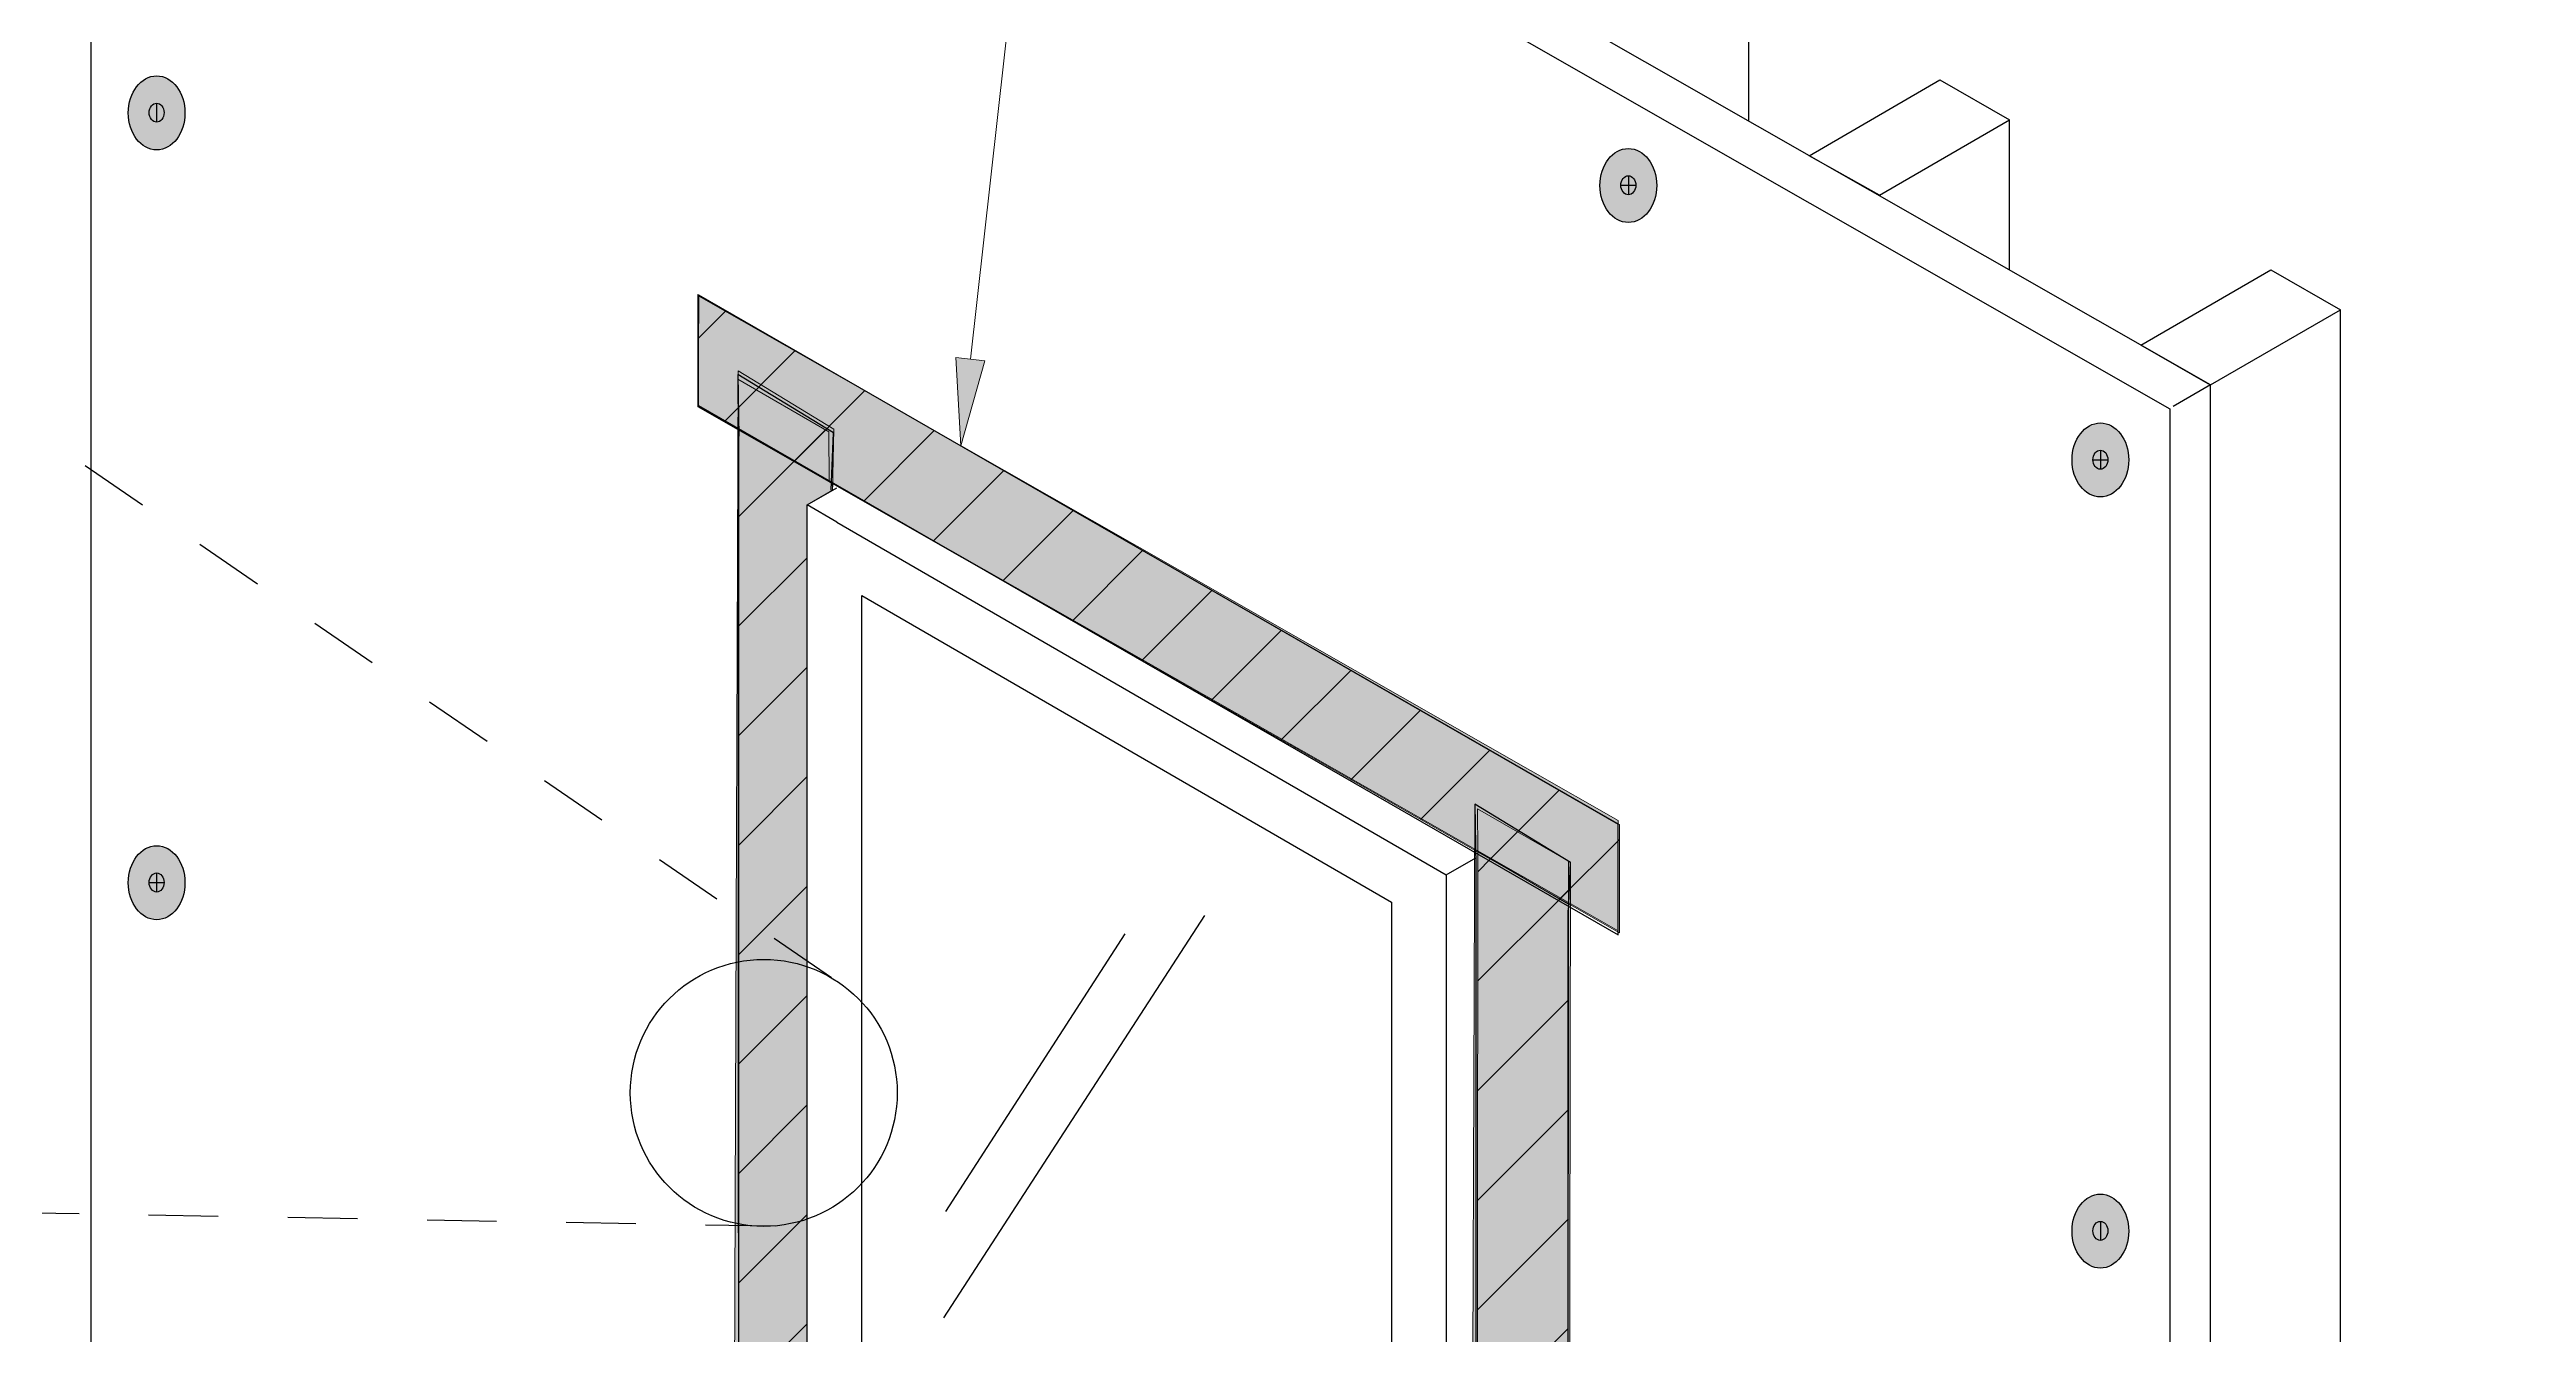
# Model space of a CAD drawing. Extents: x -1140 to 5605, y -816 to 2382.
# Drawn here: x 4275.4 to 4595.6, y 1260.7 to 1426.7 of the extents above; entities that cross this region are included whole.
import ezdxf

# ---------------------------------------------------------------- set-up
doc = ezdxf.new("R2010")
doc.units = 0
doc.header["$MEASUREMENT"] = 0
for name, pattern in [('AI-Linetype-40', [86.381111, 43.190556, -8.638111, 8.638111, -8.638111, 8.638111, -8.638111]), ('AI-Linetype-41', [86.381111, 43.190556, -8.638111, 8.638111, -8.638111, 8.638111, -8.638111]), ('AI-Linetype-44', [86.381111, 43.190556, -8.638111, 8.638111, -8.638111, 8.638111, -8.638111]), ('AI-Linetype-45', [86.381111, 43.190556, -8.638111, 8.638111, -8.638111, 8.638111, -8.638111]), ('AI-Linetype-93', [18, 9, -9]), ('AI-Linetype-94', [18, 9, -9]), ('AI-Linetype-96', [27.008151, 18.005434, -9.002717]), ('AI-Linetype-97', [27.008151, 18.005434, -9.002717])]:
    doc.linetypes.add(name, pattern=pattern)
for name, color, linetype, lineweight in [('.ATI-HATCH', 7, 'Continuous', 0), ('.ATI-TEXT', 7, 'Continuous', 0), ('G-ANNO-TTLB', 7, 'Continuous', 0), ('Layer 12', 7, 'Continuous', 0), ('TYVEK', 7, 'Continuous', 0), ('wall scratch', 7, 'Continuous', 0)]:
    doc.layers.add(name, color=color, linetype=linetype, lineweight=lineweight)
pattern_1 = [(45, (0, 0), (-7.071067, 7.07107), [])]

# ---------------------------------------------------------------- blocks, each defined once
blk = doc.blocks.new('Block_248')
at = {"layer": 'TYVEK', "color": 18, "lineweight": 25, "true_color": 0x000000}
blk.add_line((4471.65, 1315.5), (4471.65, 1106.97), dxfattribs=at)
blk.add_lwpolyline([(4471.65, 1315.5)], dxfattribs=at)
blk = doc.blocks.new('Block_256')
at = {"layer": 'TYVEK', "true_color": 0x003b71, "transparency": 33554687}
h = blk.add_hatch(color=156, dxfattribs=at)
h.dxf.hatch_style = 2
edge = h.paths.add_edge_path()
edge.add_ellipse((4479.49, 1409.13), major_axis=(0, 4.78), ratio=0.766948, start_angle=0, end_angle=360)
at = {"layer": 'TYVEK', "color": 18, "lineweight": 25, "true_color": 0x000000}
for p, q in [((4478.52, 1409.16), (4480.46, 1409.16)), ((4479.49, 1410.39), (4479.49, 1407.93))]:
    blk.add_line(p, q, dxfattribs=at)
for centre, major_axis, ratio in [((4479.49, 1409.13), (0, 4.78), 0.766948), ((4479.49, 1409.16), (0, 1.23), 0.788846)]:
    blk.add_ellipse(centre, major_axis=major_axis, ratio=ratio, dxfattribs=at)
blk = doc.blocks.new('Block_260')
at = {"layer": 'TYVEK', "true_color": 0x003b71, "transparency": 33554687}
h = blk.add_hatch(color=156, dxfattribs=at)
h.dxf.hatch_style = 2
edge = h.paths.add_edge_path()
edge.add_ellipse((4289.22, 1319.05), major_axis=(0, 4.78), ratio=0.766948, start_angle=0, end_angle=360)
at = {"layer": 'TYVEK', "color": 18, "lineweight": 25, "true_color": 0x000000}
for p, q in [((4289.22, 1320.31), (4289.22, 1317.85)), ((4288.25, 1319.08), (4290.2, 1319.08))]:
    blk.add_line(p, q, dxfattribs=at)
blk.add_lwpolyline([(4288.71, 1323.47)], dxfattribs=at)
for centre, major_axis, ratio in [((4289.22, 1319.05), (0, 4.78), 0.766948), ((4289.22, 1319.08), (0, 1.23), 0.788846)]:
    blk.add_ellipse(centre, major_axis=major_axis, ratio=ratio, dxfattribs=at)
blk = doc.blocks.new('Block_261')
at = {"layer": 'TYVEK', "true_color": 0x003b71, "transparency": 33554687}
h = blk.add_hatch(color=156, dxfattribs=at)
h.dxf.hatch_style = 2
edge = h.paths.add_edge_path()
edge.add_ellipse((4289.22, 1418.51), major_axis=(0, 4.78), ratio=0.766948, start_angle=0, end_angle=360)
at = {"layer": 'TYVEK', "color": 18, "lineweight": 25, "true_color": 0x000000}
blk.add_line((4289.22, 1419.77), (4289.22, 1417.3), dxfattribs=at)
for centre, major_axis, ratio in [((4289.22, 1418.51), (0, 4.78), 0.766948), ((4289.22, 1418.54), (0, 1.23), 0.788846)]:
    blk.add_ellipse(centre, major_axis=major_axis, ratio=ratio, dxfattribs=at)
blk = doc.blocks.new('Block_263')
at = {"layer": 'TYVEK', "true_color": 0x003b71, "transparency": 33554687}
h = blk.add_hatch(color=156, dxfattribs=at)
h.dxf.hatch_style = 2
edge = h.paths.add_edge_path()
edge.add_ellipse((4540.52, 1373.67), major_axis=(0, 4.78), ratio=0.766948, start_angle=0, end_angle=360)
at = {"layer": 'TYVEK', "color": 18, "lineweight": 25, "true_color": 0x000000}
for p, q in [((4540.52, 1374.93), (4540.52, 1372.46)), ((4539.55, 1373.7), (4541.49, 1373.7))]:
    blk.add_line(p, q, dxfattribs=at)
for centre, major_axis, ratio in [((4540.52, 1373.67), (0, 4.78), 0.766948), ((4540.52, 1373.7), (0, 1.23), 0.788846)]:
    blk.add_ellipse(centre, major_axis=major_axis, ratio=ratio, dxfattribs=at)
blk = doc.blocks.new('Block_266')
at = {"layer": 'TYVEK', "true_color": 0x003b71, "transparency": 33554687}
h = blk.add_hatch(color=156, dxfattribs=at)
h.dxf.hatch_style = 2
edge = h.paths.add_edge_path()
edge.add_ellipse((4540.52, 1274.04), major_axis=(0, 4.78), ratio=0.766948, start_angle=0, end_angle=360)
at = {"layer": 'TYVEK', "color": 18, "lineweight": 25, "true_color": 0x000000}
blk.add_line((4540.52, 1275.3), (4540.52, 1272.83), dxfattribs=at)
for centre, major_axis, ratio in [((4540.52, 1274.04), (0, 4.78), 0.766948), ((4540.52, 1274.07), (0, 1.23), 0.788846)]:
    blk.add_ellipse(centre, major_axis=major_axis, ratio=ratio, dxfattribs=at)
blk = doc.blocks.new('Block_268')
at = {"layer": 'TYVEK', "color": 2, "lineweight": 25, "true_color": 0xffff00}
for points in [[(4376.13, 1351.45)], [(4376.13, 1050.05)]]:
    blk.add_lwpolyline(points, dxfattribs=at)
blk = doc.blocks.new('Block_269')
at = {"layer": 'TYVEK', "color": 1, "lineweight": 25, "true_color": 0xff0000}
blk.add_lwpolyline([(4376.33, 1375.55)], dxfattribs=at)
blk = doc.blocks.new('Block_276')
at = {"layer": 'TYVEK', "color": 3, "lineweight": 25, "true_color": 0x00ff00}
for points in [[(4383.59, 1373.63)], [(4466.49, 1325.67)]]:
    blk.add_lwpolyline(points, dxfattribs=at)
blk = doc.blocks.new('Block_277')
at = {"layer": 'TYVEK', "color": 3, "lineweight": 25, "true_color": 0x00ff00}
for points in [[(4466.49, 1325.67)], [(4459.75, 1321.97)]]:
    blk.add_lwpolyline(points, dxfattribs=at)
blk = doc.blocks.new('Block_284')
at = {"layer": 'TYVEK', "color": 18, "lineweight": 25, "true_color": 0x000000}
for points in [[(4377.17, 1370.06)], [(4459.78, 1322.28)]]:
    blk.add_lwpolyline(points, dxfattribs=at)
blk = doc.blocks.new('Block_285')
at = {"layer": 'TYVEK', "color": 3, "lineweight": 25, "true_color": 0x00ff00}
for points in [[(4377.17, 1370.06)], [(4459.78, 1322.28)]]:
    blk.add_lwpolyline(points, dxfattribs=at)
blk = doc.blocks.new('Block_362')
at = {"layer": '.ATI-TEXT', "char_height": 0.2, "attachment_point": 7}
for s, insert in [('\\C18;\\c0;\\FArial Narrow|b0|i0|c1;\\H7.874999;\\W1.000000;®', (4568.36, 1554.41)), ('\\C18;\\c0;\\FArial Narrow|b0|i0|c1;\\H11.249999;\\W1.000000;DUPONT™ TYVEK', (4455.27, 1547.38)), ('\\C18;\\c0;\\FArial Narrow|b0|i0|c1;\\H11.249999;\\W1.000000;TAPE', (4454.94, 1528.63))]:
    blk.add_mtext(s, dxfattribs=dict(at, insert=insert))
blk = doc.blocks.new('Block_361')
at = {"layer": '.ATI-TEXT', "true_color": 0x000000, "transparency": 33554687}
h = blk.add_hatch(color=18, dxfattribs=at)
h.dxf.hatch_style = 2
h.paths.add_polyline_path([(4396.29, 1386.47), (4393.17, 1375.5), (4392.56, 1386.89)])
at = {"layer": '.ATI-TEXT', "color": 18, "lineweight": 0, "true_color": 0x000000}
for p, q in [((4394.43, 1386.68), (4413.05, 1553.2)), ((4413.05, 1553.2), (4444.01, 1553.2))]:
    blk.add_line(p, q, dxfattribs=at)
at = {"layer": '.ATI-TEXT'}
blk.add_lwpolyline([(4396.29, 1386.47), (4393.17, 1375.5), (4392.56, 1386.89), (4392.56, 1386.89)], close=True, dxfattribs=at)
blk.add_blockref('Block_362', (0, 0), dxfattribs=at)

msp = doc.modelspace()

# ---------------------------------------------------------------- hatches: boundary and pattern name
at = {"layer": '.ATI-HATCH', "true_color": 0x808080, "transparency": 33554483}
for points in [[(4478.19, 1312.82), (4478.19, 1327.1), (4359.32, 1394.84), (4359.23, 1380.56)], [(4364.4, 1385.18), (4376.76, 1377.63), (4376.61, 1369.75), (4373.32, 1367.86), (4373.32, 1196.42), (4376.22, 1194.98), (4376.41, 1162.95), (4363.63, 1170.55)], [(4459.64, 1329.19), (4472, 1321.65), (4471.65, 1106.97), (4458.87, 1114.57)]]:
    msp.add_hatch(color=8, dxfattribs=at).paths.add_polyline_path(points)
at = {"layer": 'G-ANNO-TTLB', "true_color": 0xff00ff, "transparency": 33554687}
h = msp.add_hatch(color=6, dxfattribs=at)
edge = h.paths.add_edge_path()
edge.add_spline(control_points=[(5285.56, -733.23), (5285.56, -733.23), (2356.04, -733.23), (2356.04, -733.23), (2356.04, -733.23), (2356.04, 1723.77), (2356.04, 1723.77), (2356.04, 1723.77), (5285.56, 1723.77), (5285.56, 1723.77), (5285.56, 1723.77), (5285.56, -733.23), (5285.56, -733.23)], knot_values=[0, 0, 0, 0, 1, 1, 1, 2, 2, 2, 3, 3, 3, 4, 4, 4, 4], degree=3, periodic=0)
edge = h.paths.add_edge_path()
edge.add_spline(control_points=[(2365.04, 1714.77), (2365.04, 1714.77), (2365.04, -724.23), (2365.04, -724.23), (2365.04, -724.23), (5276.56, -724.23), (5276.56, -724.23), (5276.56, -724.23), (5276.56, 1714.77), (5276.56, 1714.77), (5276.56, 1714.77), (2365.04, 1714.77), (2365.04, 1714.77)], knot_values=[0, 0, 0, 0, 1, 1, 1, 2, 2, 2, 3, 3, 3, 4, 4, 4, 4], degree=3, periodic=0)
edge.add_line((2365.04, 1714.77), (2365.04, 1714.77))
at = {"layer": 'Layer 12', "true_color": 0x000000, "transparency": 33554687}
h = msp.add_hatch(dxfattribs=at)
h.set_pattern_fill('_U', color=18, scale=10, angle=45, style=2, pattern_type=0)
h.set_pattern_definition(pattern_1)
h.paths.add_polyline_path([(4359.18, 1380.52), (4359.18, 1395.04), (4478.33, 1326.58), (4478.33, 1312.57)])
at = {"layer": 'Layer 12', "true_color": 0x000000, "transparency": 33554483}
h = msp.add_hatch(dxfattribs=at)
h.set_pattern_fill('_U', color=18, scale=10, angle=45, style=2, pattern_type=0)
h.set_pattern_definition(pattern_1)
h.paths.add_polyline_path([(4376.17, 1370.89), (4364.42, 1377.67), (4364.36, 1384.1), (4376.11, 1377.31)])
at = {"layer": 'Layer 12', "true_color": 0x000000, "transparency": 33554687}
h = msp.add_hatch(dxfattribs=at)
h.set_pattern_fill('_U', color=18, scale=10, angle=45, style=2, pattern_type=0)
h.set_pattern_definition(pattern_1)
h.paths.add_polyline_path([(4376.2, 1163.02), (4364.45, 1169.8), (4364.42, 1377.67), (4376.62, 1370.58), (4376.61, 1369.75), (4373.32, 1367.86), (4373.32, 1196.42), (4376.19, 1195)])
at = {"layer": 'Layer 12', "true_color": 0x000000, "transparency": 33554483}
h = msp.add_hatch(dxfattribs=at)
h.set_pattern_fill('_U', color=18, scale=10, angle=45, style=2, pattern_type=0)
h.set_pattern_definition(pattern_1)
h.paths.add_polyline_path([(4471.75, 1321.83), (4460, 1328.61), (4460.02, 1323.08), (4471.76, 1316.3)])
at = {"layer": 'Layer 12', "true_color": 0x000000, "transparency": 33554687}
h = msp.add_hatch(dxfattribs=at)
h.set_pattern_fill('_U', color=18, scale=10, angle=45, style=2, pattern_type=0)
h.set_pattern_definition(pattern_1)
h.paths.add_polyline_path([(4471.62, 1107), (4459.87, 1113.78), (4460.02, 1323.08), (4471.76, 1316.3)])

# ---------------------------------------------------------------- linework, layer by layer
at = {"layer": '.ATI-HATCH'}
for points in [[(4478.19, 1312.82), (4478.19, 1327.1), (4359.32, 1394.84), (4359.23, 1380.56)], [(4364.4, 1385.18), (4376.76, 1377.63), (4376.61, 1369.75), (4373.32, 1367.86), (4373.32, 1196.42), (4376.22, 1194.98), (4376.41, 1162.95), (4363.63, 1170.55)], [(4459.64, 1329.19), (4472, 1321.65), (4471.65, 1106.97), (4458.87, 1114.57)]]:
    msp.add_lwpolyline(points, close=True, dxfattribs=at)
at = {"layer": 'G-ANNO-TTLB'}
for points in [[(5285.56, -733.23), (5285.56, -733.23), (2356.04, -733.23), (2356.04, -733.23), (2356.04, -733.23), (2356.04, 1723.77), (2356.04, 1723.77), (2356.04, 1723.77), (5285.56, 1723.77), (5285.56, 1723.77), (5285.56, 1723.77), (5285.56, -733.23), (5285.56, -733.23)], [(2365.04, 1714.77), (2365.04, 1714.77), (2365.04, -724.23), (2365.04, -724.23), (2365.04, -724.23), (5276.56, -724.23), (5276.56, -724.23), (5276.56, -724.23), (5276.56, 1714.77), (5276.56, 1714.77), (5276.56, 1714.77), (2365.04, 1714.77), (2365.04, 1714.77)]]:
    msp.add_open_spline(points, degree=3, knots=[0, 0, 0, 0, 1, 1, 1, 2, 2, 2, 3, 3, 3, 4, 4, 4, 4], dxfattribs=at)
at = {"layer": 'Layer 12'}
for points in [[(4359.18, 1380.52), (4359.18, 1395.04), (4478.33, 1326.58), (4478.33, 1312.57)], [(4376.17, 1370.89), (4364.42, 1377.67), (4364.36, 1384.1), (4376.11, 1377.31)], [(4376.2, 1163.02), (4364.45, 1169.8), (4364.42, 1377.67), (4376.62, 1370.58), (4376.61, 1369.75), (4373.32, 1367.86), (4373.32, 1196.42), (4376.19, 1195)], [(4471.75, 1321.83), (4460, 1328.61), (4460.02, 1323.08), (4471.76, 1316.3)], [(4471.62, 1107), (4459.87, 1113.78), (4460.02, 1323.08), (4471.76, 1316.3)]]:
    msp.add_lwpolyline(points, close=True, dxfattribs=at)
at = {"layer": 'TYVEK', "color": 18, "lineweight": 30, "true_color": 0x000000}
msp.add_line((4280.71, 1533.76), (4280.71, 1111.49), dxfattribs=at)
at = {"layer": 'TYVEK', "color": 18, "lineweight": 25, "true_color": 0x000000}
for p, q in [((4280.71, 1533.76), (4549.5, 1380.28)), ((4359.29, 1394.99), (4478.19, 1326.61)), ((4359.29, 1380.71), (4359.29, 1394.99)), ((4359.29, 1380.71), (4478.19, 1312.33)), ((4549.5, 1380.28), (4549.5, 955.92)), ((4364.43, 1377.38), (4364.43, 1170.05)), ((4478.19, 1312.33), (4478.19, 1326.61))]:
    msp.add_line(p, q, dxfattribs=at)
at = {"layer": 'TYVEK', "color": 18, "linetype": 'AI-Linetype-94', "lineweight": 25, "true_color": 0x000000}
msp.add_line((4220.58, 1413.65), (4377.34, 1306.22), dxfattribs=at)
at = {"layer": 'TYVEK', "color": 3, "linetype": 'AI-Linetype-97', "lineweight": 25, "true_color": 0x00ff00}
msp.add_line((4373.32, 1367.86), (4377.17, 1370.06), dxfattribs=at)
at = {"layer": 'TYVEK', "color": 3, "lineweight": 25, "true_color": 0x00ff00}
for p, q in [((4373.32, 1196.42), (4373.32, 1367.86)), ((4377.14, 1365.65), (4455.92, 1320.08)), ((4455.92, 1320.08), (4459.78, 1322.28)), ((4455.92, 1320.08), (4455.92, 1148.64)), ((4459.78, 1322.28), (4459.78, 1150.84))]:
    msp.add_line(p, q, dxfattribs=at)
at = {"layer": 'TYVEK', "color": 3, "linetype": 'AI-Linetype-96', "lineweight": 25, "true_color": 0x00ff00}
msp.add_line((4377.14, 1365.65), (4373.32, 1367.86), dxfattribs=at)
at = {"layer": 'TYVEK', "color": 191, "lineweight": 25, "true_color": 0xbf7fff}
msp.add_line((4459.78, 1322.28), (4459.78, 1150.84), dxfattribs=at)
at = {"layer": 'TYVEK', "color": 252, "lineweight": 25, "true_color": 0x848484}
for p, q in [((4424.69, 1314.81), (4390.94, 1262.85)), ((4414.4, 1312.43), (4391.19, 1276.59))]:
    msp.add_line(p, q, dxfattribs=at)
at = {"layer": 'TYVEK', "color": 18, "linetype": 'AI-Linetype-93', "lineweight": 25, "true_color": 0x000000}
msp.add_line((4369.17, 1274.66), (4173.82, 1278.13), dxfattribs=at)
at = {"layer": 'TYVEK', "color": 18, "lineweight": 25, "true_color": 0x000000}
for points in [[(4376.43, 1369.75), (4376.72, 1377.19), (4364.36, 1384.73), (4364.51, 1376.75)], [(4359.29, 1380.71)], [(4471.7, 1314.21), (4472, 1321.65), (4459.64, 1329.19), (4459.79, 1321.21)]]:
    msp.add_lwpolyline(points, dxfattribs=at)
at = {"layer": 'TYVEK', "color": 2, "lineweight": 25, "true_color": 0xffff00}
msp.add_lwpolyline([(4376.13, 1375.93)], dxfattribs=at)
at = {"layer": 'TYVEK', "color": 3, "lineweight": 25, "true_color": 0x00ff00}
for points in [[(4380.38, 1199.96), (4380.38, 1356.15), (4448.86, 1316.54), (4448.86, 1160.35), (4380.38, 1199.96)], [(4472.12, 1321.9)]]:
    msp.add_lwpolyline(points, dxfattribs=at)
at = {"layer": 'TYVEK', "color": 18, "lineweight": 25, "true_color": 0x000000}
msp.add_circle((4367.71, 1291.9), 17.25, dxfattribs=at)
at = {"layer": 'wall scratch', "color": 2, "lineweight": 25, "true_color": 0xffff00}
for p, q in [((4554.75, 1383.36), (4285.88, 1536.89)), ((4554.75, 1383.36), (4549.94, 1380.57)), ((4554.75, 958.86), (4554.75, 1383.36))]:
    msp.add_line(p, q, dxfattribs=at)
at = {"layer": 'wall scratch', "color": 33, "lineweight": 25, "true_color": 0xcc9966}
for p, q in [((4495.01, 1436.74), (4495.01, 1417.47)), ((4511.97, 1407.89), (4528.78, 1417.61)), ((4528.78, 1398.18), (4528.78, 1417.61)), ((4554.75, 1383.36), (4571.55, 1393.08)), ((4571.55, 968.59), (4571.55, 1393.08))]:
    msp.add_line(p, q, dxfattribs=at)
for points in [[(4511.98, 1407.89), (4502.86, 1412.98), (4519.78, 1422.77), (4528.78, 1417.61)], [(4554.75, 1383.35), (4545.75, 1388.52), (4562.55, 1398.24), (4571.55, 1393.08)]]:
    msp.add_lwpolyline(points, dxfattribs=at)
at = {"layer": 'wall scratch', "color": 252, "linetype": 'AI-Linetype-44', "lineweight": 25, "true_color": 0x848484}
msp.add_lwpolyline([(4376.61, 1369.75)], dxfattribs=at)
at = {"layer": 'wall scratch', "color": 252, "linetype": 'AI-Linetype-40', "lineweight": 25, "true_color": 0x848484}
msp.add_lwpolyline([(4376.64, 1369.75)], dxfattribs=at)
at = {"layer": 'wall scratch', "color": 252, "linetype": 'AI-Linetype-45', "lineweight": 25, "true_color": 0x848484}
msp.add_lwpolyline([(4452.66, 1321.97)], dxfattribs=at)
at = {"layer": 'wall scratch', "color": 252, "linetype": 'AI-Linetype-41', "lineweight": 25, "true_color": 0x848484}
msp.add_lwpolyline([(4452.69, 1321.97)], dxfattribs=at)

# ---------------------------------------------------------------- block references
at = {"layer": '.ATI-TEXT'}
msp.add_blockref('Block_361', (0, 0), dxfattribs=at)
at = {"layer": 'TYVEK'}
for name in ['Block_261', 'Block_256', 'Block_263', 'Block_269', 'Block_276', 'Block_284', 'Block_285', 'Block_268', 'Block_260', 'Block_277', 'Block_248', 'Block_266']:
    msp.add_blockref(name, (0, 0), dxfattribs=at)

doc.saveas('drawing.dxf')
